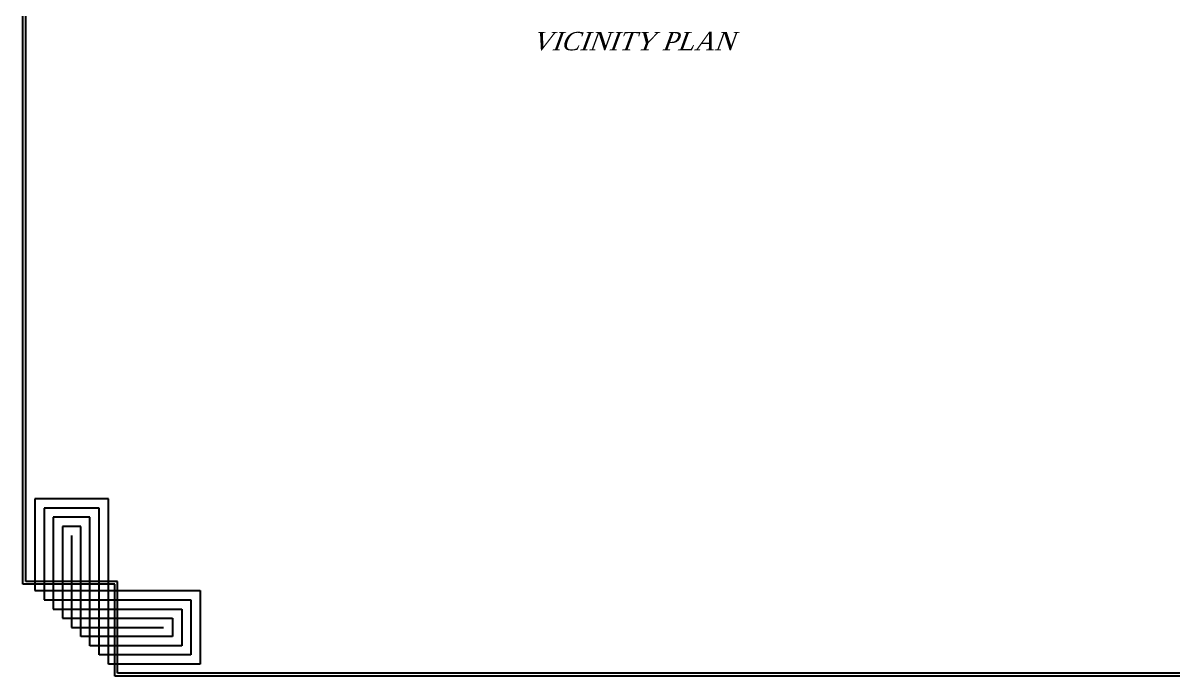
# Paper-space layout 'Cover Sheet' of a CAD drawing. Header units: inches. Extents: x 1.1 to 40.6, y 0.6 to 29.
# Drawn here: x 1.07 to 13.6, y 0.77 to 7.89 of the extents above; entities that cross this region are included whole.
import ezdxf
from ezdxf.enums import TextEntityAlignment as Align

# ---------------------------------------------------------------- set-up
doc = ezdxf.new("R2010")
doc.units = ezdxf.units.IN
doc.header["$MEASUREMENT"] = 0
for name, color, linetype in [('P4BOL', 7, 'Continuous'), ('P7BOL', 3, 'Continuous'), ('P7TIT', 3, 'Continuous')]:
    doc.layers.add(name, color=color, linetype=linetype)
doc.styles.add('MB7', font='dutch.ttf', dxfattribs={"oblique": 20, "height": 0.0775})

psp = doc.layouts.new('Cover Sheet')

# ---------------------------------------------------------------- linework, layer by layer
at = {"layer": 'P4BOL'}
for p, q in [((1.071, 1.771), (1.071, 28.023)), ((1.101, 1.801), (1.101, 27.993)), ((2.071, 1.771), (1.071, 1.771)), ((2.101, 1.801), (1.101, 1.801)), ((2.071, 0.771), (2.071, 1.771)), ((2.101, 0.801), (2.101, 1.801)), ((39.573, 0.771), (2.071, 0.771)), ((39.543, 0.801), (2.101, 0.801))]:
    psp.add_line(p, q, dxfattribs=at)
at = {"layer": 'P7BOL'}
for p, q in [((1.201, 2.701), (1.201, 1.701)), ((2.001, 2.701), (1.201, 2.701)), ((2.001, 0.901), (2.001, 2.701)), ((1.301, 2.601), (1.301, 1.601)), ((1.901, 2.601), (1.301, 2.601)), ((1.901, 1.001), (1.901, 2.601)), ((1.401, 2.501), (1.401, 1.501)), ((1.501, 2.501), (1.401, 2.501)), ((1.801, 2.501), (1.501, 2.501)), ((1.501, 2.401), (1.501, 1.401)), ((1.701, 2.401), (1.501, 2.401)), ((1.701, 1.201), (1.701, 2.401)), ((1.801, 1.101), (1.801, 2.501)), ((1.601, 2.301), (1.601, 1.301)), ((1.201, 1.701), (3.001, 1.701)), ((3.001, 1.701), (3.001, 0.901)), ((1.301, 1.601), (2.901, 1.601)), ((2.901, 1.601), (2.901, 1.001)), ((1.401, 1.501), (2.801, 1.501)), ((1.501, 1.401), (2.701, 1.401)), ((2.701, 1.401), (2.701, 1.201)), ((2.801, 1.501), (2.801, 1.101)), ((1.601, 1.301), (2.601, 1.301)), ((2.701, 1.201), (1.701, 1.201)), ((2.801, 1.101), (1.801, 1.101)), ((2.901, 1.001), (1.901, 1.001)), ((3.001, 0.901), (2.001, 0.901))]:
    psp.add_line(p, q, dxfattribs=at)

# ---------------------------------------------------------------- texts
at = {"layer": 'P7TIT', "style": 'MB7', "oblique": 20}
psp.add_text('VICINITY PLAN', height=0.2, dxfattribs=at).set_placement((7.713, 7.687), align=Align.MIDDLE)

doc.saveas('drawing.dxf')
